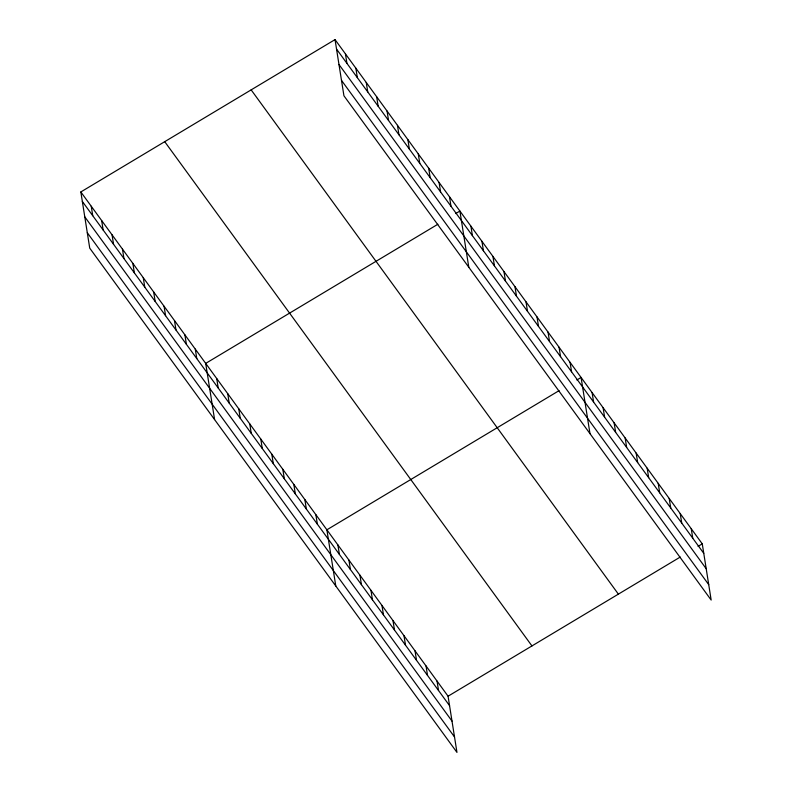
<?xml version="1.0" encoding="UTF-8"?>
<svg xmlns="http://www.w3.org/2000/svg" width="792" height="792" viewBox="0 0 792 792"><rect width="100%" height="100%" fill="white"/><g stroke="black" fill="none" stroke-linecap="round" stroke-linejoin="round"><path stroke-width="1.19" d="M80.834 191.951L448.064 696.208L456.964 752.4L89.734 248.144L80.834 191.951L335.036 39.6L702.266 543.856L711.167 600.049L343.936 95.792L335.036 39.6M437.877 224.245L205.692 363.399L214.592 419.592M455.697 213.563L459.895 211.048L468.795 267.241M559.063 390.654L326.878 529.808L335.778 585.991M576.883 379.972L581.081 377.457L589.981 433.64M448.064 696.208L680.249 557.053M698.069 546.371L702.266 543.856M336.531 49.074L703.761 553.331M338.976 64.489L706.207 568.745M341.491 80.368L708.721 584.635M251.153 89.872L618.384 594.139M164.726 141.679L531.957 645.935M82.338 201.425L449.569 705.682M84.774 216.84L452.004 721.096M87.298 232.729L454.529 736.986M691.248 528.729L692.752 538.204M680.229 513.602L681.734 523.076M669.21 498.475L670.715 507.949M658.202 483.348L659.696 492.822M647.183 468.22L648.678 477.695M636.164 453.093L637.659 462.568M625.145 437.966L626.65 447.44M614.127 422.839L615.632 432.313M603.108 407.712L604.613 417.186M592.099 392.584L593.594 402.049M570.062 362.33L571.567 371.795M559.043 347.193L560.548 356.667M548.024 332.066L549.529 341.54M537.016 316.939L538.511 326.413M525.997 301.811L527.492 311.286M514.978 286.684L516.473 296.158M503.959 271.557L505.464 281.031M492.941 256.43L494.446 265.904M481.922 241.303L483.427 250.777M470.913 226.175L472.408 235.65M449.49 196.762L450.985 206.237M439.085 182.477L440.58 191.941M428.68 168.181L430.175 177.655M418.275 153.895L419.77 163.37M407.87 139.61L409.365 149.084M397.465 125.324L398.96 134.798M387.06 111.038L388.555 120.513M376.655 96.753L378.15 106.217M366.25 82.457L367.745 91.931M355.846 68.171L357.34 77.646M345.441 53.886L346.936 63.36M437.045 681.08L438.55 690.555M426.037 665.953L427.531 675.428M415.018 650.826L416.513 660.3M403.999 635.699L405.504 645.173M392.981 620.572L394.485 630.046M381.962 605.444L383.467 614.919M370.953 590.317L372.448 599.792M359.934 575.19L361.429 584.664M348.916 560.063L350.411 569.537M337.897 544.936L339.402 554.41M315.86 514.681L317.364 524.146M304.851 499.554L306.346 509.018M293.832 484.427L295.327 493.891M282.813 469.29L284.318 478.764M271.795 454.163L273.299 463.637M260.776 439.035L262.281 448.51M249.757 423.908L251.262 433.382M238.748 408.781L240.243 418.255M227.73 393.654L229.225 403.128M216.711 378.526L218.216 388.001M195.287 349.114L196.792 358.588M184.882 334.828L186.387 344.302M174.478 320.542L175.982 330.007M164.073 306.247L165.577 315.721M153.668 291.961L155.173 301.435M143.263 277.675L144.768 287.149M132.858 263.389L134.363 272.864M122.453 249.104L123.958 258.578M112.048 234.818L113.553 244.282M101.643 220.523L103.148 229.997M91.238 206.237L92.743 215.711"/></g></svg>
